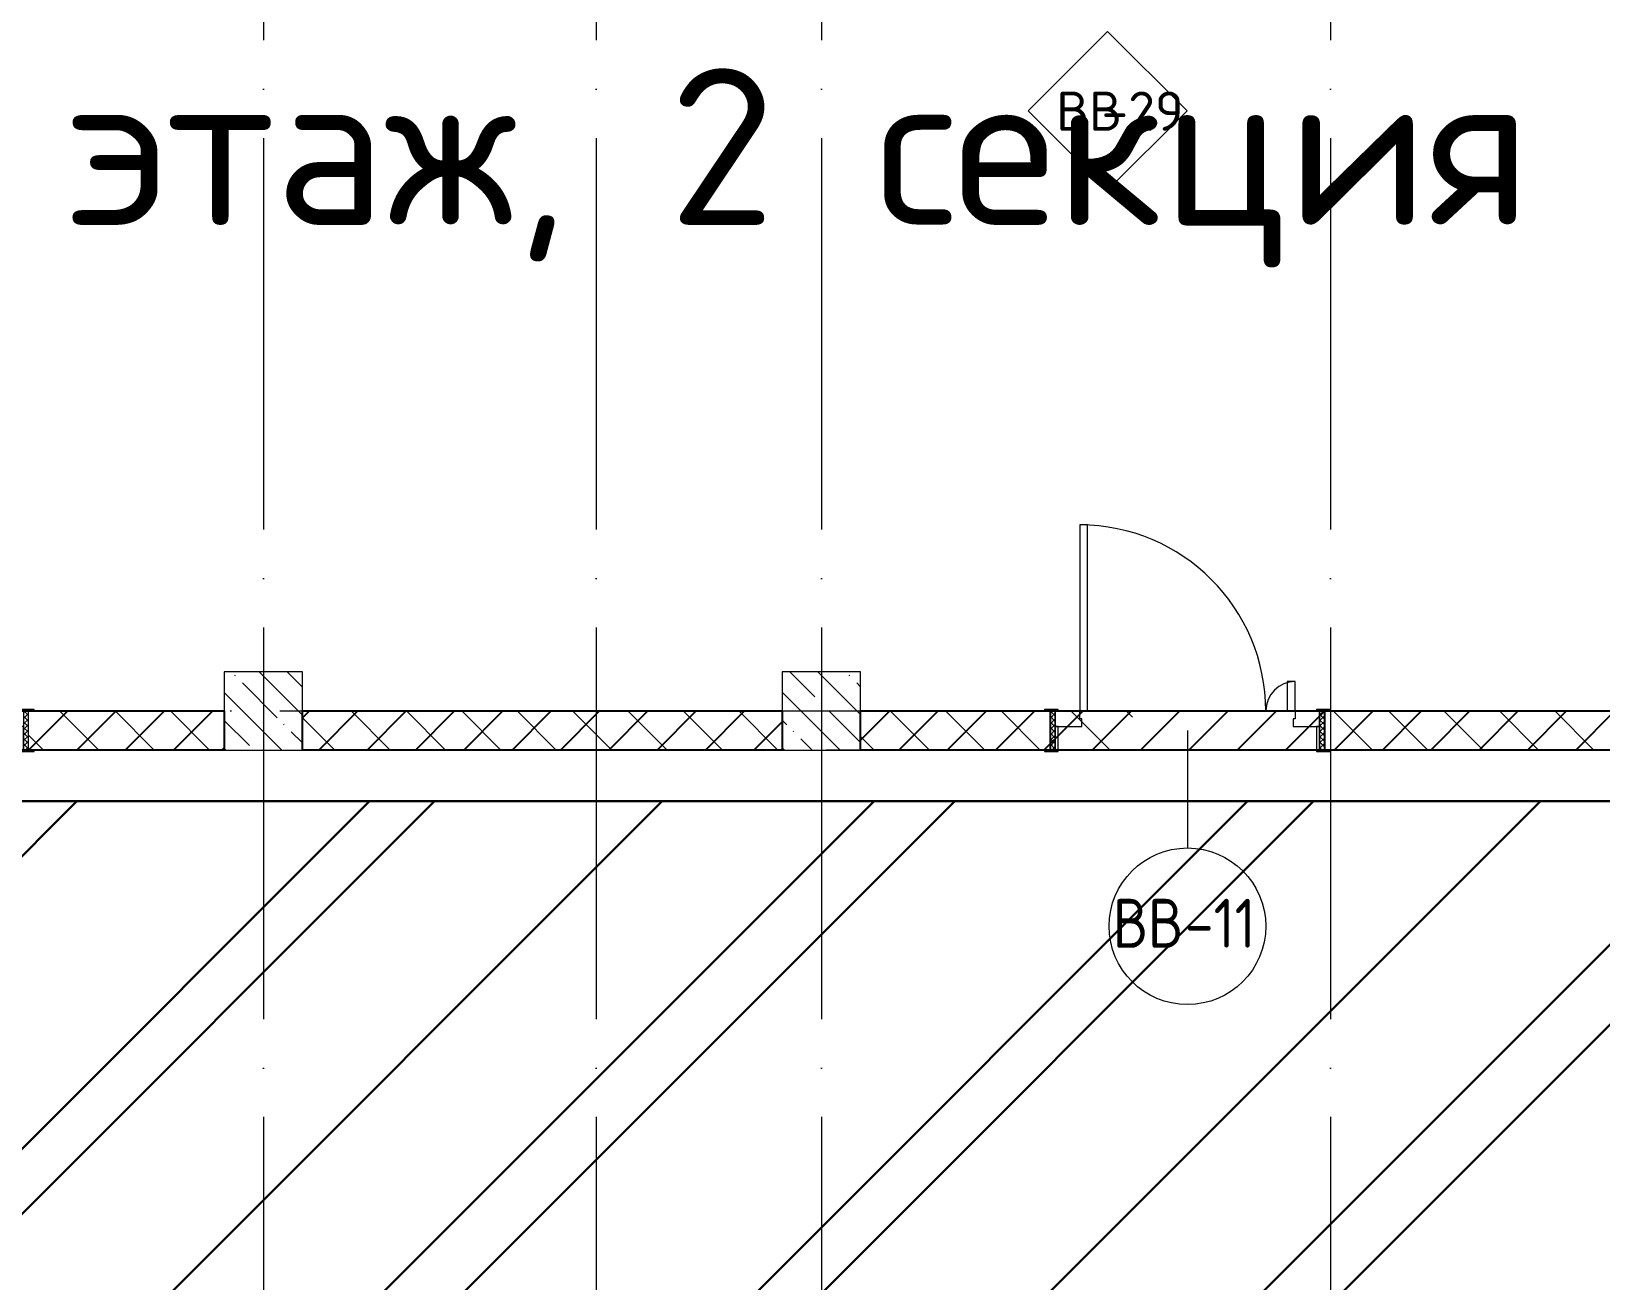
# Model space of a CAD drawing. Header units: millimetres. Extents: x -68946 to 690821, y -552984 to 293768.
# Drawn here: x 106968 to 114983, y -225691 to -219310 of the extents above; entities that cross this region are included whole.
import ezdxf

# ---------------------------------------------------------------- set-up
doc = ezdxf.new("R2010")
doc.units = ezdxf.units.MM
doc.linetypes.add('ADSK_Линия сетки', pattern=[2500, 2000, -250, 0, -250])
for name, color, linetype, lineweight in [('0) блоки', 250, 'Continuous', 25), ('1.2) Стяжка 6 вып.', 30, 'Continuous', 30), ('1.3) Звуко-изол           6 вып.', 90, 'Continuous', 30), ('1.4) Стяжка 6 вып.', 30, 'Continuous', 30), ('A-DOOR-____-IDEN', 250, 'Continuous', 9), ('A-DOOR-____-MCUT', 250, 'Continuous', 5), ('A-DOOR-____-OTLN', 250, 'Continuous', 5), ('A-DOOR-FRAM-MCUT', 250, 'Continuous', 5), ('A-DOOR-FRAM-OTLN', 250, 'Continuous', 5), ('A-DOOR-GLAZ-MCUT', 250, 'Continuous', 5), ('A-FLOR-____-OTLN', 250, 'Continuous', 9), ('A-WALL-____-IDEN', 250, 'Continuous', 9), ('A-WALL-____-MCUT', 250, 'Continuous', 13), ('A-WALL-____-PATT', 250, 'Continuous', 13), ('G-____-____-TEXT', 250, 'Continuous', 9), ('I-WALL-____-OTLN', 250, 'Continuous', 9), ('S-COLS-____-MCUT', 250, 'Continuous', 25), ('S-COLS-____-OTLN', 250, 'Continuous', 9), ('S-GRID-____-OTLN', 250, 'Continuous', 9)]:
    doc.layers.add(name, color=color, linetype=linetype, lineweight=lineweight)
doc.styles.add('GOST Common_1', font='', dxfattribs={"width": 0.9, "height": 250})
doc.styles.add('ISOCPEUR_2', font='isocpeur.ttf', dxfattribs={"height": 160})
doc.styles.add('ISOCPEUR_6', font='isocpeur.ttf', dxfattribs={"height": 3.5})
doc.styles.get('GOST Common_1').set_extended_font_data('GOST Common')
pattern_1 = [(135, (28052.9, -258555.93), (-141.42136, -141.42136), [])]

# ---------------------------------------------------------------- blocks, each defined once
blk = doc.blocks.new('BSC_Колонна _Прямоугольная - 400x400-V135-АР1_Маркировочный план 3 этажа секция 2_3')
at = {"layer": 'S-COLS-____-OTLN', "lineweight": 5}
h = blk.add_hatch(dxfattribs=at)
h.set_pattern_fill('FP_111', color=256, style=0, pattern_type=2)
h.set_pattern_definition([(135, (-80100, -35775), (-142.5612, -142.5612), []), (135, (-79957.44, -35775), (-142.5612, -142.5612), [252.016, -50.403, 3.353, -47.05])])
h.paths.add_polyline_path([(200, -200), (200, 200), (-200, 199.9), (-200, -200)])
at = {"layer": 'S-COLS-____-MCUT', "lineweight": 5}
for p, q in [((200, 200), (-200, 200)), ((-200, 200), (-200, -200)), ((200, -200), (200, 200)), ((-200, -200), (200, -200))]:
    blk.add_line(p, q, dxfattribs=at)
blk = doc.blocks.new('BSC_Колонна _Прямоугольная - 400x400-V143-АР1_Маркировочный план 3 этажа секция 2_3')
at = {"layer": 'S-COLS-____-OTLN', "lineweight": 5}
h = blk.add_hatch(dxfattribs=at)
h.set_pattern_fill('FP_121', color=256, style=0, pattern_type=2)
h.set_pattern_definition([(135, (-82950, -35775), (-142.5612, -142.5612), []), (135, (-82807.44, -35775), (-142.5612, -142.5612), [252.016, -50.403, 3.353, -47.05])])
h.paths.add_polyline_path([(200, -200), (200, 200), (-200, 199.9), (-200, -200), (200, -200)])
at = {"layer": 'S-COLS-____-MCUT', "lineweight": 5}
for p, q in [((200, 200), (-200, 200)), ((-200, 200), (-200, -200)), ((200, -200), (200, 200)), ((-200, -200), (200, -200))]:
    blk.add_line(p, q, dxfattribs=at)
blk = doc.blocks.new('Дверь_СКБ_2Ст_Внутренняя1 - Н_ВВ-11_1400x2600h_Фрамуга сверху_ рейлинг_ ручка-42112425-АР1_Маркировочный план 3 этажа секция 2_3')
at = {"layer": 'A-DOOR-____-OTLN'}
h = blk.add_hatch(dxfattribs=at)
h.set_pattern_fill('FP_40', color=256, style=0, pattern_type=2)
h.set_pattern_definition([(135, (1601.41, 164.685), (-14.14214, -14.14214), []), (225, (1601.41, 164.685), (14.14214, -14.14214), [])])
h.paths.add_polyline_path([(687.5, -100), (712.5, -100), (712.5, 100), (687.5, 100), (687.5, -33.4)])
at = {"layer": 'A-DOOR-FRAM-OTLN'}
h = blk.add_hatch(dxfattribs=at)
h.set_pattern_fill('FP_41', color=256, style=0, pattern_type=2)
h.set_pattern_definition([(45, (-521.384, 164.685), (-14.1421, 14.1421), []), (135, (-521.384, 164.685), (-14.1421, -14.1421), [])])
h.paths.add_polyline_path([(-662.5, -100), (-662.5, 100), (-687.5, 100), (-687.5, -100)])
at = {"layer": 'A-DOOR-____-MCUT'}
for p, q in [((-537.5, 1050), (-537.5, 100)), ((-497.5, 1050), (-537.5, 1050)), ((-497.5, 100), (-497.5, 1050)), ((562.5, 250), (522.5, 250)), ((522.5, 250), (522.5, 100)), ((562.5, 100), (562.5, 250)), ((-537.5, 100), (-497.5, 100)), ((522.5, 100), (562.5, 100))]:
    blk.add_line(p, q, dxfattribs=at)
at = {"layer": 'A-DOOR-____-OTLN'}
for centre, radius, start, end in [((-537.5, 100), 950, 0, 90), ((562.5, 100), 150, 90, 180)]:
    blk.add_arc(centre, radius, start, end, dxfattribs=at)
at = {"layer": 'A-DOOR-FRAM-MCUT'}
for p, q in [((-647.5, 108), (-717.5, 108)), ((-717.5, 108), (-717.5, 100)), ((-717.5, 100), (-647.5, 100)), ((-662.5, 100), (-687.5, 100)), ((-687.5, 100), (-687.5, -100)), ((-537.5, 100), (-662.5, 100)), ((-662.5, 100), (-662.5, 20)), ((-662.5, -100), (-662.5, 100)), ((-647.5, 100), (-662.5, 100)), ((-662.5, 100), (-662.5, 99)), ((-662.5, 99), (-647.5, 99)), ((-647.5, 100), (-647.5, 108)), ((-647.5, 99), (-647.5, 100)), ((-537.5, 60), (-537.5, 100)), ((562.5, 100), (562.5, 60)), ((687.5, 100), (562.5, 100)), ((742.5, 108), (672.5, 108)), ((672.5, 108), (672.5, 100)), ((687.5, 100), (672.5, 100)), ((672.5, 100), (672.5, 99)), ((672.5, 100), (742.5, 100)), ((672.5, 99), (687.5, 99)), ((687.5, 20), (687.5, 100)), ((712.5, 100), (687.5, 100)), ((687.5, 100), (687.5, -100)), ((687.5, 99), (687.5, 100)), ((712.5, -100), (712.5, 100)), ((742.5, 100), (742.5, 108)), ((-662.5, 20), (-527.5, 20)), ((-647.5, 20), (-662.5, 20)), ((-662.5, 20), (-662.5, -100)), ((-647.5, -100), (-647.5, 20)), ((-527.5, 60), (-537.5, 60)), ((-527.5, 20), (-527.5, 60)), ((562.5, 60), (552.5, 60)), ((552.5, 60), (552.5, 20)), ((552.5, 20), (687.5, 20)), ((687.5, 20), (672.5, 20)), ((672.5, 20), (672.5, -100)), ((687.5, -100), (687.5, 20)), ((-647.5, -100), (-717.5, -100)), ((-717.5, -100), (-717.5, -108)), ((-717.5, -108), (-647.5, -108)), ((-687.5, -100), (-662.5, -100)), ((-662.5, -100), (-647.5, -100)), ((-647.5, -108), (-647.5, -100)), ((672.5, -100), (687.5, -100)), ((742.5, -100), (672.5, -100)), ((672.5, -100), (672.5, -108)), ((672.5, -108), (742.5, -108)), ((687.5, -100), (712.5, -100)), ((742.5, -108), (742.5, -100))]:
    blk.add_line(p, q, dxfattribs=at)
blk = doc.blocks.new('Дверь_СКБ_2Ст_Фрамуга2 - Н_ВВ-3_2500x2600h_Учебные помещения_Фрамуга слева-V1-АР1_Маркировочный план 3 этажа секция 2_3')
at = {"layer": 'A-DOOR-____-OTLN'}
h = blk.add_hatch(dxfattribs=at)
h.set_pattern_fill('FP_3', color=256, style=0, pattern_type=2)
h.set_pattern_definition([(135, (1051.41, 164.685), (-14.1421, -14.1421), []), (225, (1051.41, 164.685), (14.1421, -14.1421), [])])
h.paths.add_polyline_path([(1237.5, 100), (1237.5, -100), (1262.5, -100), (1262.5, 100)])
at = {"layer": 'A-DOOR-FRAM-OTLN'}
h = blk.add_hatch(dxfattribs=at)
h.set_pattern_fill('FP_4', color=256, style=0, pattern_type=2)
h.set_pattern_definition([(45, (-1071.384, 164.685), (-14.1421, 14.1421), []), (135, (-1071.384, 164.685), (-14.1421, -14.1421), [])])
h.paths.add_polyline_path([(-1237.5, -100), (-1212.5, -100), (-1212.5, 100), (-1237.5, 100)])
at = {"layer": 'A-DOOR-____-MCUT'}
for p, q in [((-1187.5, 1100), (-1187.5, 100)), ((-1137.5, 1100), (-1187.5, 1100)), ((-1137.5, 100), (-1137.5, 1100)), ((-1187.5, 100), (-1137.5, 100))]:
    blk.add_line(p, q, dxfattribs=at)
at = {"layer": 'A-DOOR-____-OTLN'}
for centre, radius, start, end in [((-1197.5, 100), 500, 360, 30), ((-177.5, 100), 520, 150, 180)]:
    blk.add_arc(centre, radius, start, end, dxfattribs=at)
at = {"layer": 'A-DOOR-FRAM-MCUT'}
for p, q in [((-1197.5, 108), (-1267.5, 108)), ((-1267.5, 108), (-1267.5, 100)), ((-1267.5, 100), (-1197.5, 100)), ((-1212.5, 100), (-1237.5, 100)), ((-1237.5, 100), (-1237.5, -100)), ((-1187.5, 100), (-1212.5, 100)), ((-1212.5, 100), (-1212.5, 20)), ((-1212.5, -100), (-1212.5, 100)), ((-1197.5, 100), (-1197.5, 108)), ((-1187.5, 60), (-1187.5, 100)), ((-187.5, 100), (-187.5, 60)), ((-162.5, 100), (-187.5, 100)), ((-177.5, 108), (-177.5, 100)), ((-107.5, 108), (-177.5, 108)), ((-177.5, 100), (-177.5, 20)), ((-62.5, 100), (-162.5, 100)), ((-162.5, 20), (-162.5, 100)), ((-162.5, 20), (-162.5, 100)), ((-117.5, 108), (-117.5, 100)), ((-47.5, 108), (-117.5, 108)), ((-107.5, 100), (-107.5, 108)), ((-62.5, 100), (-62.5, 20)), ((-47.5, 100), (-47.5, 108)), ((-47.5, 100), (-47.5, 20)), ((-47.5, 100), (1237.5, 100)), ((1292.5, 108), (1222.5, 108)), ((1222.5, 108), (1222.5, 100)), ((1222.5, 100), (1222.5, 20)), ((1222.5, 100), (1292.5, 100)), ((1237.5, 100), (1237.5, 20)), ((1262.5, 100), (1237.5, 100)), ((1237.5, 100), (1237.5, -100)), ((1262.5, -100), (1262.5, 100)), ((1292.5, 100), (1292.5, 108)), ((-1212.5, 20), (-1177.5, 20)), ((-1197.5, 20), (-1212.5, 20)), ((-1212.5, 20), (-1212.5, -100)), ((-1197.5, -100), (-1197.5, 20)), ((-1177.5, 60), (-1187.5, 60)), ((-1177.5, 20), (-1177.5, 60)), ((-187.5, 60), (-197.5, 60)), ((-197.5, 60), (-197.5, 20)), ((-197.5, 20), (-162.5, 20)), ((-177.5, 12), (-177.5, 20)), ((-107.5, 12), (-177.5, 12)), ((-62.5, 20), (-162.5, 20)), ((-117.5, 20), (-117.5, 12)), ((-117.5, 12), (-47.5, 12)), ((-107.5, 20), (-107.5, 12)), ((-47.5, 12), (-47.5, 20)), ((1237.5, 20), (-47.5, 20)), ((1237.5, 20), (1222.5, 20)), ((1222.5, 20), (1222.5, -100)), ((1237.5, -100), (1237.5, 20)), ((-1197.5, -100), (-1267.5, -100)), ((-1267.5, -100), (-1267.5, -108)), ((-1267.5, -108), (-1197.5, -108)), ((-1237.5, -100), (-1212.5, -100)), ((-1212.5, -100), (-1197.5, -100)), ((-1197.5, -108), (-1197.5, -100)), ((1222.5, -100), (1237.5, -100)), ((1292.5, -100), (1222.5, -100)), ((1222.5, -100), (1222.5, -108)), ((1222.5, -108), (1292.5, -108)), ((1237.5, -100), (1262.5, -100)), ((1292.5, -108), (1292.5, -100))]:
    blk.add_line(p, q, dxfattribs=at)
at = {"layer": 'A-DOOR-GLAZ-MCUT'}
for p, q in [((1222.5, 70), (-62.5, 70)), ((1222.5, 50), (-62.5, 50))]:
    blk.add_line(p, q, dxfattribs=at)
blk = doc.blocks.new('ADSK_Марка_Дверь - Типоразмер_ADSK_Марка-30565456-АР1_Маркировочный план 3 этажа секция 2_3')
at = {"layer": 'A-DOOR-____-IDEN'}
blk.add_circle((0, 0), 4, dxfattribs=at)
blk = doc.blocks.new('ADSK_Марка_Стена - Типоразмер_ADSK_Марка-30564887-АР1_Маркировочный план 3 этажа секция 2_3')
at = {"layer": 'A-WALL-____-IDEN'}
for p, q in [((-0.156, 4.37), (-4.213, 0.312)), ((3.901, 0.312), (-0.156, 4.37)), ((-4.213, 0.312), (-0.156, -3.745)), ((-0.156, -3.745), (3.901, 0.312))]:
    blk.add_line(p, q, dxfattribs=at)

msp = doc.modelspace()

# ---------------------------------------------------------------- hatches: boundary and pattern name
at = {"layer": '0) блоки'}
h = msp.add_hatch(dxfattribs=at)
h.set_pattern_fill('ANSI31', color=256, scale=55)
h.paths.add_polyline_path([(124952.9057, -222980.9286), (129212.9057, -222980.9286), (129212.9057, -222780.9286), (124952.9057, -222780.9286)])
h.paths.add_polyline_path([(120802.9057, -222780.9286), (124552.9057, -222780.9286), (124552.9057, -222980.9286), (120802.9057, -222980.9286)])
h.paths.add_polyline_path([(116902.9057, -222780.9286), (120402.9057, -222780.9286), (120402.9057, -222980.9286), (116902.9057, -222980.9286)])
h.paths.add_polyline_path([(111202.9057, -222780.9286), (116502.9057, -222780.9286), (116502.9057, -222980.9286), (111202.9057, -222980.9286)])
h.paths.add_polyline_path([(108352.9057, -222780.9286), (110802.9057, -222780.9286), (110802.9057, -222980.9286), (108352.9057, -222980.9286)])
h.paths.add_polyline_path([(103052.9057, -222780.9286), (107952.9057, -222780.9286), (107952.9057, -222980.9286), (103052.9057, -222980.9286)])
at = {"layer": '1.2) Стяжка 6 вып.', "lineweight": 30}
h = msp.add_hatch(dxfattribs=at)
h.set_pattern_fill('ANSI31', color=256, scale=333)
h.paths.add_polyline_path([(128837.9057, -231930.9286), (103406.2912, -231930.9286), (103406.2912, -223242.3877), (128837.9057, -223242.3877)])
at = {"layer": '1.3) Звуко-изол           6 вып.', "lineweight": 30}
h = msp.add_hatch(dxfattribs=at)
h.set_pattern_fill('ANSI31', color=256, scale=500)
h.paths.add_polyline_path([(128837.9057, -231930.9286), (103406.2912, -231930.9286), (103406.2912, -223242.3877), (128837.9057, -223242.3877)])
at = {"layer": '1.4) Стяжка 6 вып.', "lineweight": 30}
h = msp.add_hatch(dxfattribs=at)
h.set_pattern_fill('ANSI32', color=256, scale=333)
h.paths.add_polyline_path([(128837.9057, -231930.9286), (103406.2912, -231930.9286), (103406.2912, -223242.3877), (128837.9057, -223242.3877)])
at = {"layer": 'A-WALL-____-PATT', "lineweight": 15}
h = msp.add_hatch(dxfattribs=at)
h.set_pattern_fill('FP_1', color=256, style=0, pattern_type=2)
h.set_pattern_definition(pattern_1)
h.paths.add_polyline_path([(107832.9057, -222980.9286), (107952.9057, -222980.9286), (107952.9057, -222780.9286), (106952.9057, -222780.9286), (106952.9057, -222980.9286), (107337.6802, -222980.9286)])
h.paths.add_polyline_path([(104422.9057, -222980.9286), (104452.9057, -222980.9286), (104452.9057, -222780.9286), (103052.9057, -222780.9286), (103052.9057, -222980.9286)])
h = msp.add_hatch(dxfattribs=at)
h.set_pattern_fill('FP_1', color=256, style=0, pattern_type=2)
h.set_pattern_definition([(135, (26712.9, -258555.93), (-141.42136, -141.42136), [])])
h.paths.add_polyline_path([(112282.9057, -222980.9286), (112592.9057, -222980.9286), (112592.9057, -222780.9286), (112232.9057, -222780.9286), (112232.9104, -222980.9286), (112262.9057, -222980.9286)])
h.paths.add_polyline_path([(110832.9057, -222980.9286), (110832.9057, -222780.9286), (108352.9057, -222780.9903), (108352.9057, -222980.9286), (110802.9057, -222980.9286)])
h = msp.add_hatch(dxfattribs=at)
h.set_pattern_fill('FP_1', color=256, style=0, pattern_type=2)
h.set_pattern_definition(pattern_1)
h.paths.add_polyline_path([(113622.9057, -222980.9286), (113932.9057, -222980.9286), (113932.9057, -222780.9286), (113572.9057, -222780.9286), (113572.9104, -222980.9286), (113602.9057, -222980.9286)])
h.paths.add_polyline_path([(112172.9057, -222980.9286), (112172.9057, -222780.9286), (111202.9057, -222780.9903), (111202.9057, -222980.9286), (112142.9057, -222980.9286)])
h = msp.add_hatch(dxfattribs=at)
h.set_pattern_fill('FP_1', color=256, style=0, pattern_type=2)
h.set_pattern_definition(pattern_1)
h.paths.add_polyline_path([(113602.9057, -222980.9286), (116476.3316, -222980.9286), (116491.433, -222954.7795), (116502.9057, -222961.4052), (116502.9057, -222780.9286), (113602.9057, -222780.9286), (113602.9057, -222954.7795)])

# ---------------------------------------------------------------- linework, layer by layer
at = {"layer": '0) блоки'}
for points in [[(103052.9057, -222780.9286), (107952.9057, -222780.9286), (107952.9057, -222980.9286), (103052.9057, -222980.9286)], [(108352.9057, -222780.9286), (110802.9057, -222780.9286), (110802.9057, -222980.9286), (108352.9057, -222980.9286)], [(111202.9057, -222780.9286), (116502.9057, -222780.9286), (116502.9057, -222980.9286), (111202.9057, -222980.9286)], [(112172.9057, -222780.9286), (113572.9057, -222780.9286), (113572.9057, -222980.9286), (112172.9057, -222980.9286)]]:
    msp.add_lwpolyline(points, close=True, dxfattribs=at)
at = {"layer": '1.2) Стяжка 6 вып.', "lineweight": 30}
msp.add_lwpolyline([(128837.9057, -231930.9286), (103406.2912, -231930.9286), (103406.2912, -223242.3877), (128837.9057, -223242.3877)], close=True, dxfattribs=at)
at = {"layer": 'A-DOOR-____-IDEN'}
msp.add_line((112872.9057, -222880.9286), (112872.9057, -223480.9286), dxfattribs=at)
at = {"layer": 'A-FLOR-____-OTLN', "lineweight": 5}
for p, q in [((113382.9057, -222780.9286), (112362.9057, -222780.9286)), ((112362.9057, -222780.9286), (113382.9057, -222780.9286)), ((112142.9057, -222980.9883), (111027.9057, -222980.9883)), ((116476.2971, -222980.9883), (113602.9057, -222980.9883))]:
    msp.add_line(p, q, dxfattribs=at)
at = {"layer": 'A-WALL-____-MCUT', "color": 7, "lineweight": 15}
for p, q in [((107952.9057, -222780.9286), (106982.9057, -222780.9286)), ((110802.9057, -222780.9286), (108352.9057, -222780.9286)), ((111752.9057, -222780.9286), (111202.9057, -222780.9286)), ((112142.9057, -222780.9286), (111872.9057, -222780.9286)), ((116502.9057, -222780.9286), (113602.9057, -222780.9286)), ((106982.9057, -222980.9286), (107952.9057, -222980.9286)), ((108352.9057, -222980.9286), (110802.9057, -222980.9286)), ((111202.9057, -222980.9286), (112142.9057, -222980.9286)), ((113602.9057, -222980.9286), (116502.9057, -222980.9286))]:
    msp.add_line(p, q, dxfattribs=at)
at = {"layer": 'A-WALL-____-MCUT', "lineweight": 15}
msp.add_line((111752.9057, -222780.9286), (111872.9057, -222780.9286), dxfattribs=at)
at = {"layer": 'I-WALL-____-OTLN', "lineweight": 15}
msp.add_line((113532.9057, -222980.9286), (112212.9057, -222980.9286), dxfattribs=at)
at = {"layer": 'S-GRID-____-OTLN', "linetype": 'ADSK_Линия сетки'}
for p, q in [((108152.9057, -197353.9241), (108152.9057, -262294.7685)), ((109852.9057, -197353.9241), (109852.9057, -262294.7685)), ((111002.9057, -197353.9241), (111002.9057, -262294.7685)), ((113602.9057, -197353.9241), (113602.9057, -262294.7685)), ((93236.8325, -222780.9286), (181888.5828, -222780.9286))]:
    msp.add_line(p, q, dxfattribs=at)

# ---------------------------------------------------------------- block references
at = {"layer": 'A-DOOR-____-IDEN', "xscale": 99.99999999999993, "yscale": 99.99999999999993, "zscale": 99.99999999999993}
msp.add_blockref('ADSK_Марка_Дверь - Типоразмер_ADSK_Марка-30565456-АР1_Маркировочный план 3 этажа секция 2_3', (112872.9057, -223880.9286), dxfattribs=at)
at = {"layer": 'A-DOOR-____-OTLN'}
for name, p in [('Дверь_СКБ_2Ст_Фрамуга2 - Н_ВВ-3_2500x2600h_Учебные помещения_Фрамуга слева-V1-АР1_Маркировочный план 3 этажа секция 2_3', (105690.4057, -222880.9286)), ('Дверь_СКБ_2Ст_Внутренняя1 - Н_ВВ-11_1400x2600h_Фрамуга сверху_ рейлинг_ ручка-42112425-АР1_Маркировочный план 3 этажа секция 2_3', (112860.4057, -222880.9286))]:
    msp.add_blockref(name, p, dxfattribs=at)
at = {"layer": 'A-WALL-____-IDEN', "xscale": 99.99999999999993, "yscale": 99.99999999999993, "zscale": 99.99999999999993}
msp.add_blockref('ADSK_Марка_Стена - Типоразмер_ADSK_Марка-30564887-АР1_Маркировочный план 3 этажа секция 2_3', (112480.7319, -219746.8225), dxfattribs=at)
at = {"layer": 'S-COLS-____-OTLN', "lineweight": 5}
for name, p in [('BSC_Колонна _Прямоугольная - 400x400-V135-АР1_Маркировочный план 3 этажа секция 2_3', (108152.9057, -222780.9286)), ('BSC_Колонна _Прямоугольная - 400x400-V143-АР1_Маркировочный план 3 этажа секция 2_3', (111002.9057, -222780.9286))]:
    msp.add_blockref(name, p, dxfattribs=at)

# ---------------------------------------------------------------- texts
at = {"layer": 'A-DOOR-____-IDEN', "char_height": 250, "attachment_point": 1, "style": 'GOST Common_1'}
for s, insert, width in [('ВВ', (112491.2983, -223740.478), 447.341625), ('-11', (112860.3921, -223740.478), 468.987187)]:
    msp.add_mtext(s, dxfattribs=dict(at, insert=insert, width=width))
at = {"layer": 'A-WALL-____-IDEN', "char_height": 200, "attachment_point": 1, "style": 'ISOCPEUR_2'}
for s, insert, width in [('ВВ', (112202.351, -219617.1538), 280.590625), ('-29', (112433.8614, -219617.1538), 370.379625)]:
    msp.add_mtext(s, dxfattribs=dict(at, insert=insert, width=width))
at = {"layer": 'G-____-____-TEXT', "color": 7, "insert": (106077.4369, -219498.4418), "char_height": 800, "width": 18169.734652, "attachment_point": 1, "style": 'ISOCPEUR_6'}
msp.add_mtext('3 этаж, 2 секция', dxfattribs=at)

doc.saveas('drawing.dxf')
